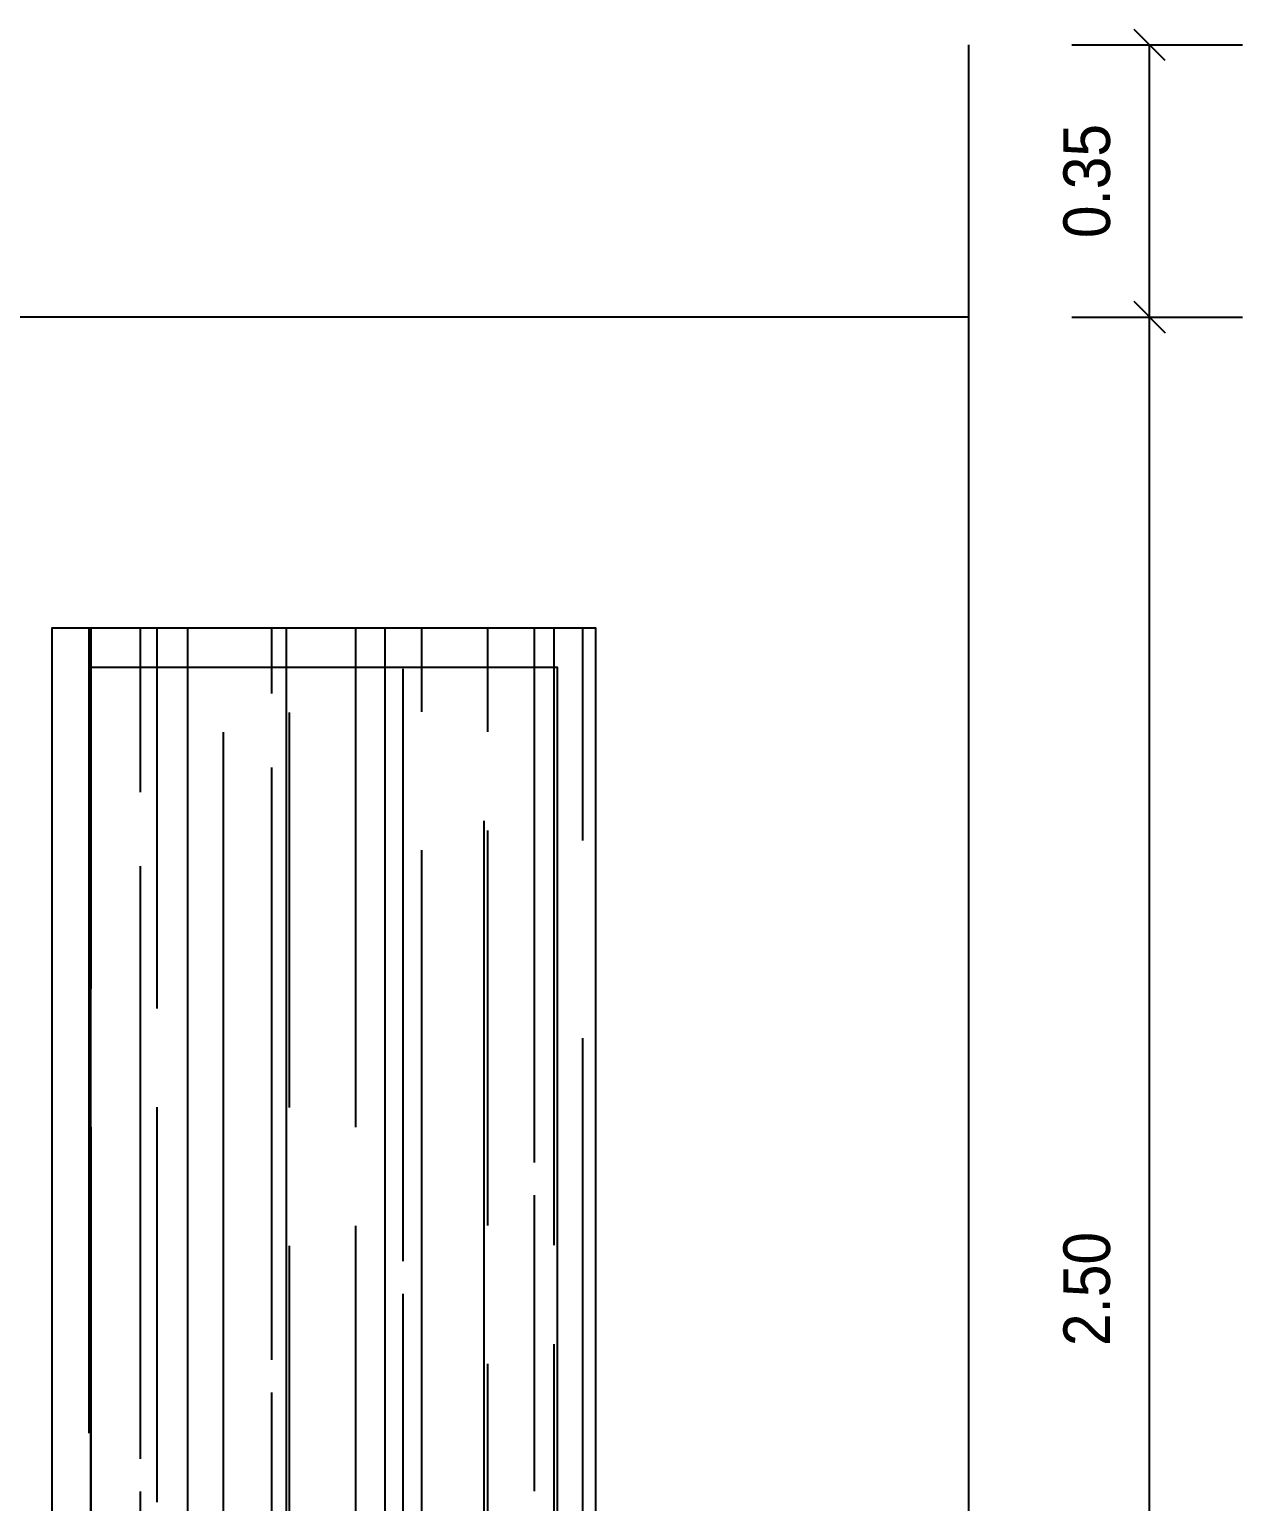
# Model space of a CAD drawing. Header units: millimetres. Extents: x 7034 to 7235, y -465 to -378.
# Drawn here: x 7104.746 to 7106.307, y -454.638 to -452.744 of the extents above; entities that cross this region are included whole.
import ezdxf

# ---------------------------------------------------------------- set-up
doc = ezdxf.new("R2010")
doc.units = ezdxf.units.MM
doc.header["$LTSCALE"] = 0.005
doc.linetypes.add('CONTINUO', pattern=[0])
doc.layers.get('0').update_dxf_attribs({"linetype": 'CONTINUO'})
doc.layers.get('DEFPOINTS').update_dxf_attribs({"linetype": 'CONTINUO', "lineweight": 15})
for name, color, linetype in [('- COTAS', 12, 'Continuous'), ('.DETALHES PRETO', 250, 'Continuous'), ('ARQ_ALVENARIA', 6, 'Continuous'), ('DETALHES', 4, 'Continuous')]:
    doc.layers.add(name, color=color, linetype=linetype)
doc.styles.add('ARQ', font='arial.ttf', dxfattribs={"width": 0.9})
doc.dimstyles.new('1-40', dxfattribs={"dimtxt": 0.06, "dimasz": 0.04, "dimexe": 0.1195, "dimexo": 0.1, "dimgap": 0.05, "dimtad": 1, "dimzin": 0, "dimdsep": 46, "dimtxsty": 'ARQ', "dimblk": 'OBLIQUE', "dimcen": 0.09, "dimclrd": 1, "dimclre": 1, "dimclrt": 7, "dimadec": 0, "dimazin": 0, "dimtm": 1e-09, "dimtfac": 1, "dimtofl": 0, "dimtmove": 0, "dimatfit": 3, "dimfxl": 0.1, "dimfxlon": 1, "dimtolj": 1, "dimtzin": 0, "dimlwd": -1, "dimlwe": -1, "dimarcsym": 0})

# ---------------------------------------------------------------- blocks, each defined once
blk = doc.blocks.new('_OBLIQUE')
at = {"color": 0, "linetype": 'ByBlock'}
blk.add_line((-0.5, -0.5), (0.5, 0.5), dxfattribs=at)
blk = doc.blocks.new('*D182')
at = {"layer": '- COTAS', "color": 1, "transparency": 16777216}
for p, q in [((7106.0877, -453.1143), (7106.3072, -453.1143)), ((7106.1877, -455.6143), (7106.1877, -453.1143)), ((7106.0877, -455.6143), (7106.3072, -455.6143))]:
    blk.add_line(p, q, dxfattribs=at)
at = {"layer": 'DEFPOINTS', "color": 0, "transparency": 16777216}
for p in [(7105.9552, -453.1143), (7106.1877, -453.1143), (7105.9552, -455.6143)]:
    blk.add_point(p, dxfattribs=at)
at = {"layer": '- COTAS', "color": 1, "transparency": 16777216, "xscale": 0.04, "yscale": 0.04, "zscale": 0.04}
for p, rotation in [((7106.1877, -453.1143), 90), ((7106.1877, -455.6143), 270)]:
    blk.add_blockref('_OBLIQUE', p, dxfattribs=dict(at, rotation=rotation))
at = {"layer": '- COTAS', "color": 7, "transparency": 16777216, "insert": (7106.1071, -454.3643), "char_height": 0.06, "attachment_point": 5, "rotation": 90, "style": 'ARQ'}
blk.add_mtext('\\A1;2.50', dxfattribs=at)
blk = doc.blocks.new('*D184')
at = {"layer": '- COTAS', "color": 1, "transparency": 16777216}
for p, q in [((7106.0877, -452.7643), (7106.3072, -452.7643)), ((7106.1877, -453.1143), (7106.1877, -452.7643)), ((7106.0877, -453.1143), (7106.3072, -453.1143))]:
    blk.add_line(p, q, dxfattribs=at)
at = {"layer": 'DEFPOINTS', "color": 0, "transparency": 16777216}
for p in [(7105.9552, -452.7643), (7106.1877, -452.7643), (7105.9552, -453.1143)]:
    blk.add_point(p, dxfattribs=at)
at = {"layer": '- COTAS', "color": 1, "transparency": 16777216, "xscale": 0.04, "yscale": 0.04, "zscale": 0.04}
for p, rotation in [((7106.1877, -452.7643), 90), ((7106.1877, -453.1143), 270)]:
    blk.add_blockref('_OBLIQUE', p, dxfattribs=dict(at, rotation=rotation))
at = {"layer": '- COTAS', "color": 7, "transparency": 16777216, "insert": (7106.1071, -452.9393), "char_height": 0.06, "attachment_point": 5, "rotation": 90, "style": 'ARQ'}
blk.add_mtext('\\A1;0.35', dxfattribs=at)

msp = doc.modelspace()

# ---------------------------------------------------------------- hatches: boundary and pattern name
at = {"layer": '.DETALHES PRETO'}
h = msp.add_hatch(dxfattribs=at)
h.set_pattern_fill('AR-RROOF', color=33, scale=0.005, angle=90)
h.set_pattern_definition([(90, (11.746, -9.77041), (-0.127, 0.2794), [1.905, -0.254, 0.635, -0.127]), (90, (11.6825, -9.6015), (-0.16891, -0.127), [0.381, -0.04191, 0.762, -0.09525]), (90, (11.63805, -9.70691), (-0.08509, 0.6604), [1.016, -0.1778, 0.508, -0.127])])
h.paths.add_polyline_path([(7105.4252, -453.5643), (7104.8252, -453.5643), (7104.8252, -455.6143), (7105.4252, -455.6143)], flags=17)
h.paths.add_polyline_path([(7105.4752, -453.5143), (7104.7752, -453.5143), (7104.7752, -455.6143), (7104.8252, -455.6143), (7104.8252, -453.5643), (7105.4252, -453.5643), (7105.4252, -455.6143), (7105.4752, -455.6143)])

# ---------------------------------------------------------------- linework, layer by layer
msp.add_line((7104.8252, -455.6143), (7104.8252, -453.5643), dxfattribs=at)
for points in [[(7105.4752, -455.6143), (7105.4752, -453.5143), (7104.7752, -453.5143), (7104.7752, -455.6143)], [(7104.8252, -453.5643), (7105.4252, -453.5643), (7105.4252, -455.6143)]]:
    msp.add_lwpolyline(points, dxfattribs=at)
at = {"layer": 'ARQ_ALVENARIA'}
msp.add_line((7105.9552, -455.6143), (7105.9552, -452.7643), dxfattribs=at)
at = {"layer": 'DETALHES'}
msp.add_line((7105.9552, -453.1143), (7102.1452, -453.1143), dxfattribs=at)

# ---------------------------------------------------------------- dimensions: what is measured, and where the dimension line sits
at = {"layer": '- COTAS'}
for base, p1, p2, picture, middle in [((7106.1877, -452.7643), (7105.9552, -453.1143), (7105.9552, -452.7643), '*D184', (7106.1071, -452.9393)), ((7106.1877, -453.1143), (7105.9552, -455.6143), (7105.9552, -453.1143), '*D182', (7106.1071, -454.3643))]:
    dim = msp.add_linear_dim(base=base, p1=p1, p2=p2, angle=90, dimstyle='1-40', dxfattribs=at)
    dim.commit()
    dim.dimension.update_dxf_attribs({"geometry": picture, "text_midpoint": middle})

doc.saveas('drawing.dxf')
